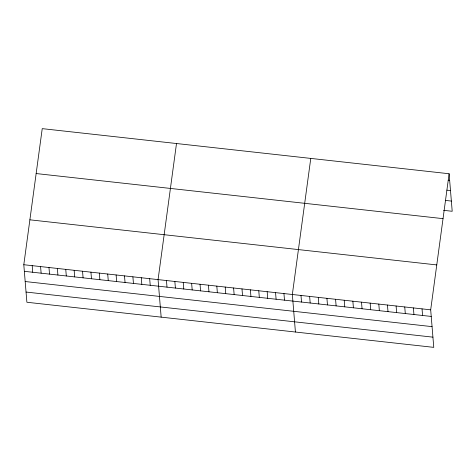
<?xml version="1.0" encoding="UTF-8"?>
<svg xmlns="http://www.w3.org/2000/svg" width="476" height="476" viewBox="0 0 476 476"><rect width="100%" height="100%" fill="white"/><g stroke="black" fill="none" stroke-linecap="round" stroke-linejoin="round"><path stroke-width="0.71" d="M449.112 173.746L430.685 309.828L433.767 347.361L26.888 302.254L23.8 264.721L42.233 128.639L449.112 173.746L452.2 211.279L443.555 210.321M176.501 143.526L158.074 279.608L161.156 317.141M310.774 158.413L292.341 294.489L295.429 332.022M448.213 180.19L449.659 180.35M446.893 190.156L450.498 190.555M445.595 200.432L451.361 201.074M36.146 173.55L443.031 218.651M29.881 219.817L436.766 264.924M23.8 264.721L430.685 309.828M24.341 271.326L431.226 316.433M25.18 281.53L432.065 326.637M26.049 292.05L432.928 337.157M422.039 308.87L422.581 315.475M413.394 307.912L413.936 314.517M404.743 306.955L405.29 313.559M396.097 305.997L396.639 312.601M387.452 305.033L387.994 311.637M378.807 304.075L379.348 310.679M370.161 303.117L370.703 309.721M361.516 302.159L362.058 308.763M352.865 301.201L353.412 307.805M344.219 300.243L344.767 306.847M335.574 299.285L336.115 305.889M326.929 298.327L327.47 304.932M318.283 297.369L318.825 303.974M309.638 296.411L310.179 303.016M300.987 295.453L301.534 302.058M283.952 293.561L284.493 300.166M275.556 292.633L276.104 299.237M267.167 291.699L267.708 298.303M258.777 290.771L259.319 297.375M250.382 289.842L250.929 296.447M241.992 288.908L242.534 295.513M233.597 287.98L234.144 294.584M225.207 287.052L225.749 293.656M216.818 286.118L217.359 292.722M208.423 285.189L208.964 291.794M200.033 284.261L200.575 290.866M191.638 283.327L192.185 289.932M183.248 282.399L183.79 289.003M174.853 281.471L175.4 288.075M166.463 280.537L167.005 287.141M149.678 278.674L150.226 285.279M141.289 277.746L141.83 284.35M132.893 276.818L133.441 283.422M124.504 275.884L125.045 282.488M116.114 274.955L116.656 281.56M107.719 274.027L108.26 280.632M99.329 273.093L99.871 279.698M90.934 272.165L91.481 278.769M82.544 271.237L83.086 277.841M74.149 270.303L74.696 276.907M65.759 269.374L66.301 275.979M57.37 268.446L57.911 275.051M48.974 267.512L49.522 274.116M40.585 266.584L41.126 273.188M32.19 265.656L32.737 272.26"/></g></svg>
